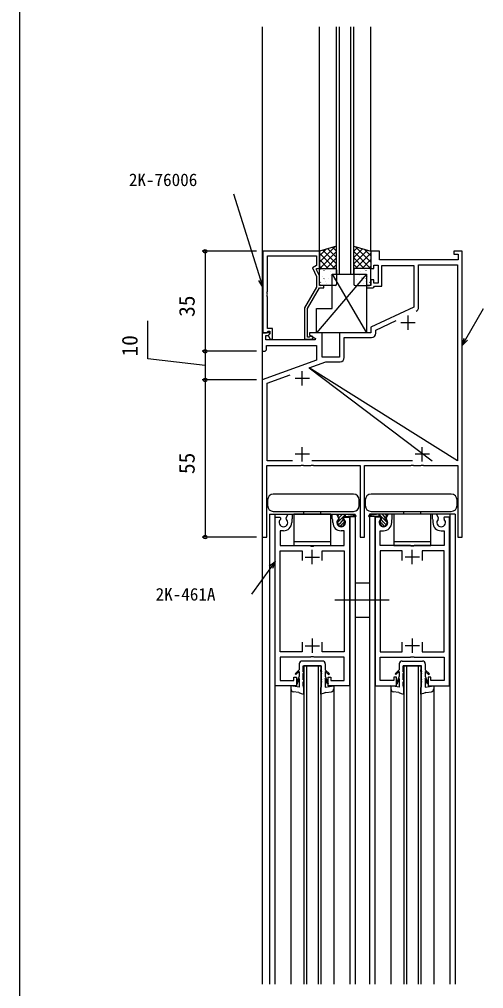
# Model space of a CAD drawing. Units: millimetres, scale not verified. Extents: x -437 to 438, y -681 to 679.
# Drawn here: x -436.7 to -274.2, y 145.6 to 484.7 of the extents above; entities that cross this region are included whole.
import ezdxf
from ezdxf.enums import TextEntityAlignment as Align

# ---------------------------------------------------------------- set-up
doc = ezdxf.new("R2010")
doc.units = ezdxf.units.MM
doc.header["$LTSCALE"] = 4
for name, color, linetype in [('0-2_YKK_11', 7, 'Continuous'), ('0-3_YKK_12', 2, 'Continuous'), ('0-4_YKK_13', 4, 'Continuous'), ('0-6_YKK_D', 6, 'Continuous'), ('0-7_YKK_ZWAK', 7, 'Continuous')]:
    doc.layers.add(name, color=color, linetype=linetype)
doc.styles.add('ＭＳ ゴシック', font='')
doc.styles.get('ＭＳ ゴシック').set_extended_font_data('MS Gothic')

msp = doc.modelspace()

# ---------------------------------------------------------------- linework, layer by layer
at = {"layer": '0-2_YKK_11'}
for p, q in [((-300.7, 376.1), (-300.7, 381.1)), ((-298.2, 378.6), (-303.2, 378.6)), ((-337.7, 356.6), (-337.7, 361.6)), ((-335.2, 359.1), (-340.2, 359.1)), ((-335.2, 332.6), (-340.2, 332.6)), ((-337.7, 330.1), (-337.7, 335.1)), ((-293.2, 332.6), (-298.2, 332.6)), ((-295.7, 330.1), (-295.7, 335.1)), ((-299.098, 330.3), (-334.301, 330.3)), ((-334.2, 294.096), (-334.2, 299.096)), ((-299.2, 294.096), (-299.2, 299.096)), ((-336.7, 296.596), (-331.7, 296.596)), ((-296.7, 296.596), (-301.7, 296.596)), ((-334.2, 268.096), (-334.2, 263.096)), ((-299.2, 268.096), (-299.2, 263.096)), ((-336.7, 265.596), (-331.7, 265.596)), ((-296.7, 265.596), (-301.7, 265.596))]:
    msp.add_line(p, q, dxfattribs=at)
for points in [[(-351.5, 403.6), (-351.5, 375.1), (-350.17, 375.1), (-349.87, 375.4), (-349.67, 375.6), (-349.1, 375.6), (-349.1, 374.674), (-349.674, 374.1), (-348.923, 372.8), (-348.1, 372.8), (-348.1, 376.6), (-349.87, 376.6), (-349.87, 387.642), (-349.99, 387.825), (-349.99, 388.375), (-349.87, 388.558), (-349.87, 388.642), (-349.99, 388.825), (-349.99, 389.375), (-349.87, 389.558), (-349.87, 401.97), (-332.7, 401.97), (-332.7, 398.6), (-334.12, 397.78), (-332.7, 394.734), (-332.7, 391.068), (-336.9, 383.793), (-336.9, 372.8), (-334.5, 372.8)], [(-334.999, 373.733), (-335.248, 373.6), (-335.9, 373.6), (-335.9, 383.525), (-331.7, 390.8), (-330.2, 390.8), (-330.2, 391.6), (-331.7, 391.6), (-331.7, 394.955), (-332.7, 397.1), (-332.7, 397.6), (-331.7, 397.6), (-331.7, 403.6), (-351.5, 403.6)], [(-281.7, 303.6), (-281.7, 403.6), (-284.7, 403.6), (-284.7, 402.6), (-283.2, 402.6), (-283.2, 400.6), (-310.7, 400.6), (-310.7, 403.6), (-313.7, 403.6), (-313.7, 397.6), (-312.7, 397.6), (-312.7, 398.8), (-311.1, 398.8), (-311.1, 392.4), (-312.7, 392.4), (-312.7, 393.6), (-313.7, 393.6), (-313.7, 391.6), (-315.2, 391.6), (-315.2, 390.8), (-313, 390.8), (-312.7, 391.1), (-312.4, 391.4), (-309.9, 391.4), (-309.9, 398.6), (-298.7, 398.6), (-298.7, 384.095), (-313.7, 377.1), (-313.7, 375.1), (-324.7, 375.1), (-324.7, 366.6), (-330.7, 366.6), (-330.7, 375.1), (-335.2, 375.1), (-335.2, 374.3), (-333.035, 373.05), (-333.155, 372.6), (-350.5, 372.6), (-350.5, 374.1), (-349.676, 374.1)], [(-297, 383.967), (-297, 398.9), (-283.4, 398.9), (-283.4, 330.3), (-335.248, 362.779), (-292.301, 330.3)], [(-312, 374.9), (-312, 376.017), (-304.895, 379.33)], [(-349.676, 374.1), (-349.064, 374.712), (-349.224, 375.1), (-351.7, 375.1), (-351.7, 368.6), (-350.7, 368.6), (-350.2, 369.1), (-350.2, 370.6), (-332.7, 370.6), (-332.7, 365.515), (-351.7, 358.6), (-351.7, 303.6), (-350.1, 303.6), (-350.1, 328.6), (-338.158, 328.6), (-337.975, 328.72), (-337.425, 328.72), (-337.242, 328.6), (-334.658, 328.6), (-334.475, 328.72), (-333.925, 328.72), (-333.742, 328.6), (-317.5, 328.6), (-317.5, 303.6), (-315.9, 303.6), (-315.9, 328.6), (-299.658, 328.6), (-299.475, 328.72), (-298.925, 328.72), (-298.742, 328.6), (-296.158, 328.6), (-295.975, 328.72), (-295.425, 328.72), (-295.242, 328.6), (-283.3, 328.6), (-283.3, 303.6), (-281.7, 303.6)], [(-323, 366.4), (-323, 373.4), (-313.5, 373.4)], [(-335.248, 362.779), (-329.42, 364.9), (-324.5, 364.9)], [(-341.098, 330.3), (-350, 330.3), (-350, 357.41), (-341.943, 360.342)], [(-334.87, 261.596), (-345.399, 261.596), (-345.399, 253.396), (-340.699, 253.396), (-340.699, 254.596), (-339.699, 254.596), (-339.699, 251.596), (-347.199, 251.596), (-347.199, 310.596), (-345.397, 310.596), (-345.268, 310.373), (-345.351, 309.767)], [(-343.249, 309.767), (-343.331, 310.373), (-342.625, 311.596), (-341.2, 311.596), (-341.2, 309.996), (-341.3, 309.823)], [(-341.3, 309.823), (-341.4, 309.65), (-341.4, 308.696)], [(-321.2, 310.596), (-321.2, 251.596), (-328.7, 251.596), (-328.7, 254.596), (-327.7, 254.596), (-327.7, 253.396), (-323, 253.396), (-323, 261.596), (-333.529, 261.596)], [(-327.1, 309.823), (-327.2, 309.996), (-327.2, 311.596), (-325.774, 311.596), (-325.068, 310.373), (-325.151, 309.767)], [(-327, 308.696), (-327, 309.65), (-327.1, 309.823)], [(-323.049, 309.767), (-323.131, 310.373), (-323.003, 310.596), (-321.2, 310.596)], [(-312.2, 310.596), (-312.2, 251.596), (-304.7, 251.596), (-304.7, 254.596), (-305.7, 254.596), (-305.7, 253.396), (-310.4, 253.396), (-310.4, 261.596), (-299.871, 261.596)], [(-310.351, 309.767), (-310.269, 310.373), (-310.397, 310.596), (-312.2, 310.596)], [(-306.3, 309.823), (-306.2, 309.996), (-306.2, 311.596), (-307.626, 311.596), (-308.332, 310.373), (-308.249, 309.767)], [(-306.4, 308.696), (-306.4, 309.65), (-306.3, 309.823)], [(-298.53, 261.596), (-288, 261.596), (-288, 253.396), (-292.7, 253.396), (-292.7, 254.596), (-293.7, 254.596), (-293.7, 251.596), (-286.2, 251.596), (-286.2, 310.596), (-288.003, 310.596), (-288.132, 310.373), (-288.049, 309.767)], [(-290.151, 309.767), (-290.069, 310.373), (-290.775, 311.596), (-292.2, 311.596), (-292.2, 309.996), (-292.1, 309.823)], [(-292.1, 309.823), (-292, 309.65), (-292, 308.696)], [(-344.3, 305.796), (-345.4, 305.796), (-345.4, 300.596), (-334.87, 300.596)], [(-333.529, 300.596), (-323, 300.596), (-323, 305.796), (-324.1, 305.796)], [(-299.871, 300.596), (-310.4, 300.596), (-310.4, 305.796), (-309.3, 305.796)], [(-289.1, 305.796), (-288, 305.796), (-288, 300.596), (-298.529, 300.596)], [(-337.7, 266.796), (-337.7, 263.396), (-345.4, 263.396), (-345.4, 298.796), (-337.7, 298.796), (-337.7, 295.396)], [(-334.87, 300.596), (-334.679, 300.454), (-333.72, 300.454), (-333.529, 300.596)], [(-330.7, 295.396), (-330.7, 298.796), (-323, 298.796), (-323, 263.396), (-330.7, 263.396), (-330.7, 266.796)], [(-302.7, 295.396), (-302.7, 298.796), (-310.4, 298.796), (-310.4, 263.396), (-302.7, 263.396), (-302.7, 266.796)], [(-298.529, 300.596), (-298.721, 300.454), (-299.679, 300.454), (-299.871, 300.596)], [(-295.7, 266.796), (-295.7, 263.396), (-288, 263.396), (-288, 298.796), (-295.7, 298.796), (-295.7, 295.396)], [(-333.529, 261.597), (-333.72, 261.739), (-334.679, 261.739), (-334.87, 261.596)], [(-299.871, 261.597), (-299.68, 261.739), (-298.721, 261.739), (-298.53, 261.596)]]:
    msp.add_lwpolyline(points, dxfattribs=at)
for centre, radius, start, end in [((-298.5, 383.967), 1.5, 294.99999, 359.99999), ((-334.5, 373.4), 0.6, 270.00003, 146.25104), ((-313.5, 374.9), 1.5, 270.00001, 359.99999), ((-324.5, 366.4), 1.5, 270.00001, 359.99999), ((-344.3, 308.696), 1.5, 134.47776, 45.52222), ((-344.3, 308.696), 2.9, 270, 0.00032), ((-324.1, 308.696), 2.9, 180, 270), ((-324.1, 308.696), 1.5, 134.47753, 45.52245), ((-309.3, 308.696), 1.5, 134.47755, 45.52247), ((-309.3, 308.696), 2.9, 270, 0), ((-289.1, 308.696), 2.9, 179.99968, 270), ((-289.1, 308.696), 1.5, 134.47778, 45.52224)]:
    msp.add_arc(centre, radius, start, end, dxfattribs=at)
at = {"layer": '0-3_YKK_12'}
for p, q in [((-351.7, 482.1), (-351.7, 147.098)), ((-331.7, 403.6), (-331.7, 482.1)), ((-325.7, 395.6), (-325.7, 482.1)), ((-324.7, 395.6), (-324.7, 482.1)), ((-320.7, 395.6), (-320.7, 482.1)), ((-319.7, 395.6), (-319.7, 482.1)), ((-313.7, 403.6), (-313.7, 482.1)), ((-325.7, 395.6), (-319.7, 395.6)), ((-349.2, 311.596), (-319.2, 311.596)), ((-349.2, 311.596), (-319.2, 311.596)), ((-349.2, 311.596), (-349.2, 147.098)), ((-347.3, 311.596), (-347.3, 147.098)), ((-321.099, 311.596), (-321.099, 311.426)), ((-321.099, 310.796), (-321.099, 147.098)), ((-319.2, 311.209), (-319.2, 311.596)), ((-319.2, 310.796), (-319.2, 147.098)), ((-314.2, 311.596), (-314.2, 311.209)), ((-284.2, 311.596), (-314.2, 311.596)), ((-284.2, 311.596), (-314.2, 311.596)), ((-314.2, 310.796), (-314.2, 147.098)), ((-312.301, 311.596), (-312.301, 311.426)), ((-312.301, 310.796), (-312.301, 147.098)), ((-286.1, 311.596), (-286.1, 147.098)), ((-284.2, 311.596), (-284.2, 147.098)), ((-331.199, 258.6), (-337.199, 258.6)), ((-337.199, 258.6), (-337.199, 147.098)), ((-336.199, 258.6), (-336.199, 147.098)), ((-332.199, 258.6), (-332.199, 147.098)), ((-331.199, 258.6), (-331.199, 147.098)), ((-302.201, 258.6), (-296.201, 258.6)), ((-302.201, 258.6), (-302.201, 147.098)), ((-301.201, 258.6), (-301.201, 147.098)), ((-297.201, 258.6), (-297.201, 147.098)), ((-296.201, 258.6), (-296.201, 147.098)), ((-341.699, 251.6), (-341.699, 147.098)), ((-326.699, 251.597), (-326.699, 147.098)), ((-306.701, 251.597), (-306.701, 147.098)), ((-291.701, 251.6), (-291.701, 147.098))]:
    msp.add_line(p, q, dxfattribs=at)
at = {"layer": '0-4_YKK_13'}
for p, q in [((-326.272, 405.175), (-331.7, 399.747)), ((-329.435, 404.257), (-331.7, 401.992)), ((-330.476, 403.955), (-325.7, 399.179)), ((-328.736, 404.46), (-325.7, 401.424)), ((-326.996, 404.965), (-325.7, 403.67)), ((-318.404, 404.965), (-319.7, 403.67)), ((-316.664, 404.46), (-319.7, 401.424)), ((-314.924, 403.955), (-319.7, 399.179)), ((-319.128, 405.175), (-313.7, 399.747)), ((-315.965, 404.257), (-313.7, 401.992)), ((-331.7, 402.934), (-326.366, 397.6)), ((-331.7, 400.689), (-328.611, 397.6)), ((-325.7, 403.502), (-331.602, 397.6)), ((-325.7, 401.257), (-329.357, 397.6)), ((-319.7, 403.502), (-313.798, 397.6)), ((-319.7, 401.257), (-316.043, 397.6)), ((-313.7, 402.934), (-319.034, 397.6)), ((-313.7, 400.689), (-316.789, 397.6)), ((-331.7, 398.444), (-330.856, 397.6)), ((-331.7, 392.1), (-331.7, 397.1)), ((-331.2, 397.6), (-326.2, 397.6)), ((-330.067, 396.81), (-330.023, 396.834)), ((-329.54, 397.132), (-329.533, 397.14)), ((-325.7, 399.012), (-327.112, 397.6)), ((-325.7, 397.1), (-325.7, 392.1)), ((-319.7, 399.012), (-318.288, 397.6)), ((-319.7, 397.1), (-319.7, 392.1)), ((-314.2, 397.6), (-319.2, 397.6)), ((-315.86, 397.132), (-315.867, 397.14)), ((-315.333, 396.81), (-315.377, 396.834)), ((-313.7, 398.444), (-314.544, 397.6)), ((-313.7, 392.1), (-313.7, 397.1)), ((-315.2, 395.6), (-332.7, 375.1)), ((-331.515, 394.927), (-331.508, 394.935)), ((-330.658, 394.92), (-330.615, 394.944)), ((-330.102, 393.934), (-330.055, 394.022)), ((-328.634, 394.186), (-328.59, 394.21)), ((-327.991, 396.377), (-327.947, 396.401)), ((-327.754, 395.112), (-327.747, 395.12)), ((-327.2, 395.6), (-315.2, 375.1)), ((-326.557, 393.754), (-326.513, 393.777)), ((-325.966, 395.643), (-325.922, 395.667)), ((-319.434, 395.643), (-319.478, 395.667)), ((-318.843, 393.754), (-318.887, 393.777)), ((-317.646, 395.112), (-317.653, 395.12)), ((-317.409, 396.377), (-317.453, 396.401)), ((-316.766, 394.186), (-316.81, 394.21)), ((-315.298, 393.934), (-315.345, 394.022)), ((-314.741, 394.92), (-314.785, 394.944)), ((-313.885, 394.927), (-313.892, 394.935)), ((-331.302, 392.728), (-331.258, 392.752)), ((-326.2, 391.6), (-331.2, 391.6)), ((-329.696, 392.945), (-329.689, 392.952)), ((-329.225, 392.296), (-329.181, 392.32)), ((-325.701, 393.39), (-325.7, 393.392)), ((-319.699, 393.39), (-319.7, 393.392)), ((-319.2, 391.6), (-314.2, 391.6)), ((-316.175, 392.296), (-316.219, 392.32)), ((-315.704, 392.945), (-315.711, 392.952)), ((-314.098, 392.728), (-314.142, 392.752)), ((-349.85, 316.596), (-349.85, 314.596)), ((-319.75, 318.596), (-347.85, 318.596)), ((-317.75, 314.596), (-317.75, 316.596)), ((-315.65, 316.596), (-315.65, 314.596)), ((-285.55, 318.596), (-313.65, 318.596)), ((-283.55, 314.596), (-283.55, 316.596)), ((-347.85, 312.596), (-319.75, 312.596)), ((-337.2, 311.596), (-337.2, 312.596)), ((-331.2, 311.596), (-331.2, 312.596)), ((-313.65, 312.596), (-285.55, 312.596)), ((-302.2, 311.596), (-302.2, 312.596)), ((-296.2, 311.596), (-296.2, 312.596)), ((-325.6, 311.596), (-322.6, 311.596)), ((-324.75, 310.124), (-325.6, 311.596)), ((-325.4, 308.687), (-325.39, 308.696)), ((-325.39, 308.696), (-324.1, 309.987)), ((-325.283, 311.048), (-324.735, 311.596)), ((-325.099, 307.865), (-324.267, 308.696)), ((-324.75, 309.822), (-324.75, 310.124)), ((-324.267, 308.696), (-324.1, 308.864)), ((-324.1, 309.987), (-322.6, 311.487)), ((-324.1, 308.864), (-323.268, 309.696)), ((-324.1, 307.742), (-323.145, 308.696)), ((-323.45, 310.124), (-323.061, 310.796)), ((-323.45, 309.822), (-323.45, 310.124)), ((-323.145, 308.696), (-322.837, 309.005)), ((-323.061, 310.796), (-319.1, 310.796)), ((-322.6, 310.796), (-322.6, 311.596)), ((-322.6, 311.596), (-319.077, 311.195)), ((-310.8, 311.596), (-314.323, 311.195)), ((-310.338, 310.796), (-314.3, 310.796)), ((-307.8, 311.596), (-310.8, 311.596)), ((-310.8, 310.796), (-310.8, 311.596)), ((-309.3, 309.987), (-310.8, 311.487)), ((-310.255, 308.696), (-310.563, 309.005)), ((-309.95, 310.124), (-310.338, 310.796)), ((-309.3, 307.742), (-310.255, 308.696)), ((-309.3, 308.864), (-310.132, 309.696)), ((-309.95, 309.822), (-309.95, 310.124)), ((-308.01, 308.696), (-309.3, 309.987)), ((-309.133, 308.696), (-309.3, 308.864)), ((-308.301, 307.865), (-309.133, 308.696)), ((-308.117, 311.048), (-308.665, 311.596)), ((-308.65, 310.124), (-307.8, 311.596)), ((-308.65, 309.822), (-308.65, 310.124)), ((-308, 308.687), (-308.01, 308.696)), ((-324.408, 307.433), (-324.1, 307.742)), ((-308.992, 307.433), (-309.3, 307.742)), ((-340.7, 302.096), (-327.7, 302.096)), ((-305.7, 302.096), (-292.7, 302.096)), ((-340.7, 300.596), (-327.7, 300.596)), ((-305.7, 300.596), (-292.7, 300.596)), ((-319.201, 287.596), (-314.201, 287.596)), ((-326.316, 281.596), (-307.284, 281.596)), ((-319.201, 275.596), (-314.201, 275.596)), ((-338.749, 259.2), (-338.749, 257.149)), ((-330.649, 260.2), (-337.749, 260.2)), ((-337.449, 258.6), (-330.949, 258.6)), ((-337.449, 256.4), (-337.449, 258.6)), ((-330.949, 256.4), (-330.949, 258.6)), ((-329.649, 259.2), (-329.649, 257.149)), ((-303.751, 259.2), (-303.751, 257.149)), ((-302.751, 260.2), (-295.651, 260.2)), ((-295.951, 258.6), (-302.451, 258.6)), ((-302.451, 256.4), (-302.451, 258.6)), ((-295.951, 256.4), (-295.951, 258.6)), ((-294.651, 259.2), (-294.651, 257.149)), ((-338.749, 257.149), (-340.202, 255.783)), ((-339.919, 255.5), (-340.199, 255.78)), ((-339.919, 255.5), (-338.749, 256.6)), ((-338.75, 254.941), (-339.719, 252.384)), ((-338.749, 256.6), (-338.749, 254.941)), ((-337.199, 256.612), (-337.449, 255.912)), ((-337.449, 253.6), (-337.449, 255.912)), ((-337.199, 254.6), (-337.449, 253.6)), ((-337.199, 254.6), (-337.199, 253.832)), ((-331.199, 256.612), (-330.949, 255.912)), ((-331.199, 254.6), (-331.199, 253.832)), ((-331.199, 254.6), (-330.949, 253.6)), ((-330.949, 253.6), (-330.949, 255.912)), ((-329.649, 257.149), (-328.196, 255.783)), ((-328.479, 255.5), (-329.649, 256.6)), ((-329.649, 256.6), (-329.649, 254.941)), ((-329.649, 254.941), (-328.68, 252.384)), ((-328.479, 255.5), (-328.199, 255.78)), ((-303.751, 257.149), (-305.203, 255.783)), ((-304.921, 255.5), (-305.201, 255.78)), ((-304.921, 255.5), (-303.751, 256.6)), ((-303.751, 254.941), (-304.72, 252.384)), ((-303.751, 256.6), (-303.751, 254.941)), ((-302.201, 256.612), (-302.451, 255.912)), ((-302.451, 253.6), (-302.451, 255.912)), ((-302.201, 254.6), (-302.451, 253.6)), ((-302.201, 254.6), (-302.201, 253.832)), ((-296.201, 256.612), (-295.951, 255.912)), ((-296.201, 254.6), (-296.201, 253.832)), ((-296.201, 254.6), (-295.951, 253.6)), ((-295.951, 253.6), (-295.951, 255.912)), ((-294.651, 257.149), (-293.198, 255.783)), ((-293.481, 255.5), (-294.651, 256.6)), ((-294.651, 256.6), (-294.651, 254.941)), ((-294.65, 254.941), (-293.681, 252.384)), ((-293.481, 255.5), (-293.201, 255.78)), ((-341.699, 251.6), (-341.699, 250.44)), ((-338.749, 251.1), (-341.699, 251.6)), ((-339.508, 252.176), (-339.718, 252.384)), ((-339.508, 252.176), (-338.75, 254.1)), ((-338.749, 254.1), (-338.749, 251.1)), ((-337.199, 253.832), (-337.449, 252.832)), ((-337.449, 251.6), (-337.449, 252.832)), ((-331.199, 253.832), (-330.949, 252.832)), ((-330.949, 251.6), (-330.949, 252.832)), ((-328.891, 252.176), (-329.649, 254.1)), ((-329.649, 254.1), (-329.649, 251.1)), ((-329.649, 251.1), (-326.699, 251.6)), ((-328.891, 252.176), (-328.681, 252.384)), ((-326.699, 251.6), (-326.699, 250.44)), ((-306.701, 251.6), (-306.701, 250.44)), ((-303.751, 251.1), (-306.701, 251.6)), ((-304.509, 252.176), (-304.719, 252.384)), ((-304.509, 252.176), (-303.751, 254.1)), ((-303.751, 254.1), (-303.751, 251.1)), ((-302.201, 253.832), (-302.451, 252.832)), ((-302.451, 251.6), (-302.451, 252.832)), ((-296.201, 253.832), (-295.951, 252.832)), ((-295.951, 251.6), (-295.951, 252.832)), ((-294.651, 254.1), (-294.651, 251.1)), ((-294.651, 251.1), (-291.701, 251.6)), ((-293.892, 252.176), (-294.65, 254.1)), ((-293.892, 252.176), (-293.681, 252.384)), ((-291.701, 251.6), (-291.701, 250.44)), ((-338.952, 249.16), (-340.872, 249.455)), ((-337.199, 248.6), (-337.199, 250.842)), ((-331.199, 248.6), (-331.199, 250.842)), ((-329.447, 249.16), (-327.527, 249.455)), ((-303.953, 249.16), (-305.873, 249.455)), ((-302.201, 248.6), (-302.201, 250.842)), ((-296.201, 248.6), (-296.201, 250.842)), ((-294.448, 249.16), (-292.528, 249.455))]:
    msp.add_line(p, q, dxfattribs=at)
for points in [[(-325.7, 405.341), (-331.7, 403.6), (-331.7, 397.6), (-325.7, 397.6)], [(-319.7, 405.341), (-313.7, 403.6), (-313.7, 397.6), (-319.7, 397.6)], [(-327.2, 395.6), (-315.2, 395.6), (-315.2, 375.1), (-332.7, 375.1), (-332.7, 383.6), (-327.2, 383.6)]]:
    msp.add_lwpolyline(points, close=True, dxfattribs=at)
for points in [[(-327.7, 300.596), (-327.7, 311.596), (-340.7, 311.596), (-340.7, 300.596)], [(-324.872, 310.337), (-324.1, 311.109), (-323.612, 311.596)], [(-308.528, 310.337), (-309.3, 311.109), (-309.788, 311.596)], [(-292.7, 300.596), (-292.7, 311.596), (-305.7, 311.596), (-305.7, 300.596)], [(-337.199, 256.612), (-337.199, 257.1), (-337.449, 256.4)], [(-331.199, 256.612), (-331.199, 257.1), (-330.949, 256.4)], [(-302.201, 256.612), (-302.201, 257.1), (-302.451, 256.4)], [(-296.201, 256.612), (-296.201, 257.1), (-295.951, 256.4)], [(-338.952, 249.16), (-338.062, 248.918), (-337.199, 248.6)], [(-329.447, 249.16), (-330.337, 248.918), (-331.199, 248.6)], [(-303.953, 249.16), (-303.063, 248.918), (-302.201, 248.6)], [(-294.448, 249.16), (-295.338, 248.918), (-296.201, 248.6)]]:
    msp.add_lwpolyline(points, dxfattribs=at)
for centre, radius, start, end in [((-331.2, 397.1), 0.5, 90, 180), ((-326.2, 397.1), 0.5, 0, 90), ((-319.2, 397.1), 0.5, 90, 180), ((-314.2, 397.1), 0.5, 0, 90), ((-331.2, 392.1), 0.5, 180, 270), ((-326.2, 392.1), 0.5, 270, 0), ((-319.2, 392.1), 0.5, 180, 270), ((-314.2, 392.1), 0.5, 270, 0), ((-347.85, 316.596), 2, 90, 180), ((-319.75, 316.596), 2, 0, 90), ((-313.65, 316.596), 2, 90, 180), ((-285.55, 316.596), 2, 0, 90), ((-347.85, 314.596), 2, 180, 270), ((-319.75, 314.596), 2, 270, 0), ((-313.65, 314.596), 2, 180, 270), ((-285.55, 314.596), 2, 270, 0), ((-324.1, 308.696), 1.3, 120, 60), ((-319.1, 310.996), 0.2, 270, 83.5011), ((-314.3, 310.996), 0.2, 96.4989, 270), ((-309.3, 308.696), 1.3, 120, 60), ((-337.749, 259.2), 1, 90, 179.99913), ((-330.649, 259.2), 1, 0.00087, 89.99913), ((-302.751, 259.2), 1, 90.00087, 179.99913), ((-295.651, 259.2), 1, 0.00087, 90), ((-336.185, 251.597), 1.264, 179.87072, 216.64926), ((-332.214, 251.597), 1.264, 323.35047, 0.12902), ((-301.186, 251.597), 1.264, 179.87098, 216.64953), ((-297.215, 251.597), 1.264, 323.35074, 0.12928), ((-340.699, 250.44), 1, 179.99913, 260.05001), ((-327.699, 250.44), 1, 279.94999, 0.00087), ((-305.701, 250.44), 1, 179.99913, 260.05001), ((-292.701, 250.44), 1, 279.94999, 0.00087)]:
    msp.add_arc(centre, radius, start, end, dxfattribs=at)
at = {"layer": '0-6_YKK_D'}
for p, q in [((-353.7, 403.6), (-372.7, 403.6)), ((-371.7, 403.6), (-371.7, 368.6)), ((-353.7, 368.6), (-372.7, 368.6)), ((-353.7, 368.6), (-372.7, 368.6)), ((-371.7, 368.6), (-371.7, 358.6)), ((-353.7, 358.6), (-372.7, 358.6)), ((-353.7, 358.6), (-372.7, 358.6)), ((-371.7, 358.6), (-371.7, 303.6)), ((-353.7, 303.6), (-372.7, 303.6))]:
    msp.add_line(p, q, dxfattribs=at)
for points in [[(-351.5, 391.099), (-352.256, 393.534), (-361.597, 423.6)], [(-351.604, 393.737), (-351.5, 391.099), (-352.909, 393.331)], [(-281.7, 370.676), (-280.426, 372.885), (-274.243, 383.6)], [(-371.7, 363.6), (-391.7, 365.925), (-391.7, 379.3)], [(-279.834, 372.543), (-281.7, 370.676), (-281.017, 373.226)], [(-347.199, 295.047), (-348.693, 292.981), (-355.475, 283.6)], [(-349.247, 293.381), (-347.199, 295.047), (-348.14, 292.58)]]:
    msp.add_lwpolyline(points, dxfattribs=at)
for centre in [(-371.7, 403.6), (-371.7, 368.6), (-371.7, 368.6), (-371.7, 358.6), (-371.7, 358.6), (-371.7, 303.6)]:
    msp.add_circle(centre, 0.637, dxfattribs=at)
at = {"layer": '0-7_YKK_ZWAK'}
msp.add_line((-436.7, 643.6), (-436.7, -681.4), dxfattribs=at)

# ---------------------------------------------------------------- texts
at = {"layer": '0-6_YKK_D', "style": 'ＭＳ ゴシック'}
for s, p in [('2K-76006', (-398.381, 425.1)), ('2K-461A', (-389.018, 280.071))]:
    msp.add_text(s, height=4.399, dxfattribs=at).set_placement(p, align=Align.BOTTOM_LEFT)
for s, p in [('35', (-373.7, 380.645)), ('10', (-393.7, 366.774)), ('55', (-373.7, 325.645))]:
    msp.add_text(s, height=5.499, rotation=90, dxfattribs=at).set_placement(p, align=Align.BOTTOM_LEFT)

doc.saveas('drawing.dxf')
